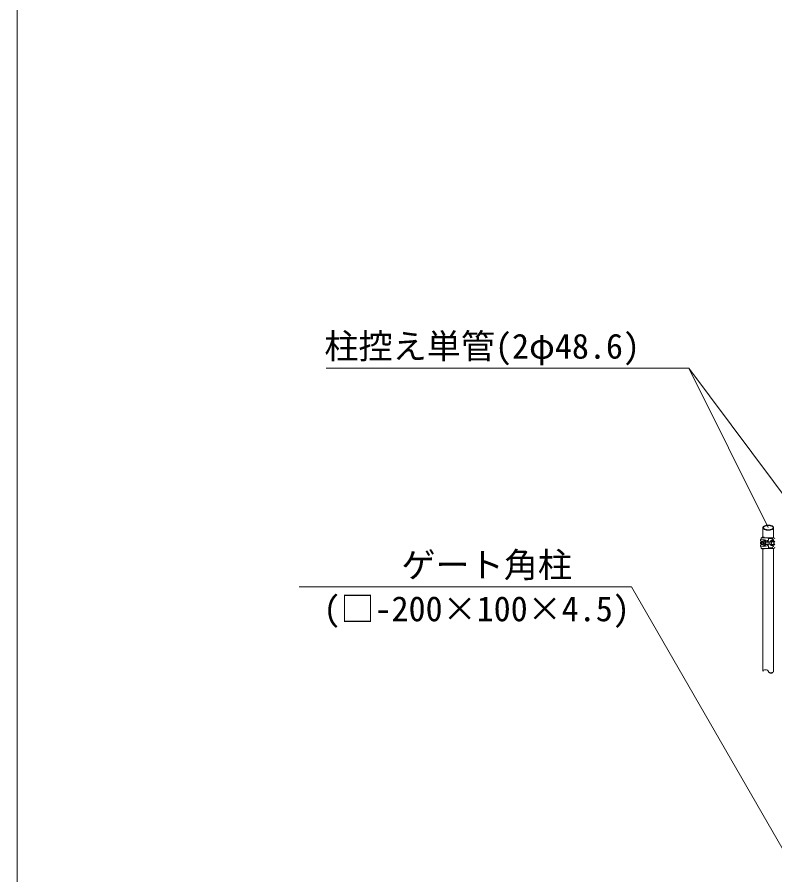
# Model space of a CAD drawing. Units: millimetres, scale not verified. Extents: x -13484 to 18716, y -23100 to 23100.
# Drawn here: x -13484 to -10074, y -15542 to -11680 of the extents above; entities that cross this region are included whole.
import ezdxf
from ezdxf.enums import TextEntityAlignment as Align

# ---------------------------------------------------------------- set-up
doc = ezdxf.new("R2010")
doc.units = ezdxf.units.MM
doc.header["$LTSCALE"] = 150
for name, color, linetype, lineweight in [('0-A_図面枠', 7, 'Continuous', 18), ('1-1_単管', 7, 'Continuous', 18), ('1-2_単管ｸﾗﾝﾌﾟ', 7, 'Continuous', 18), ('1-B_文字', 7, 'Continuous', 18)]:
    doc.layers.add(name, color=color, linetype=linetype, lineweight=lineweight)
doc.styles.add('ＭＳ ゴシック', font='')
doc.styles.get('ＭＳ ゴシック').set_extended_font_data('MS Gothic')

msp = doc.modelspace()

# ---------------------------------------------------------------- linework, layer by layer
at = {"layer": '0-A_図面枠'}
msp.add_lwpolyline([(-13484.2, -900), (18715.8, -900), (18715.8, -23100), (-13484.2, -23100)], close=True, dxfattribs=at)
at = {"layer": '1-1_単管'}
for p, q in [((-10127.8, -14022), (-10127.8, -13978.5)), ((-10079.2, -13978.5), (-10079.2, -14024)), ((-10127.8, -14625.3), (-10127.8, -14074)), ((-10079.2, -14072), (-10079.2, -14625.3))]:
    msp.add_line(p, q, dxfattribs=at)
msp.add_arc((-10091.3, -14620.9), 12.9, 200.078, 339.922, dxfattribs=at)
for centre, major_axis, ratio, start_param, end_param in [((-10103.5, -13978.5), (24.3, 0), 0.472425, 6.283185307179586, 12.566370614338759), ((-10103.2, -13978.5), (-22, 0), 0.417269, 3.141593, 9.424778), ((-10115.6, -14625.3), (-12.2, 0), 0.525605, 3.141593, 6.283185), ((-10091.3, -14625.3), (12.2, 0), 0.525605, 3.141593, 6.283185)]:
    msp.add_ellipse(centre, major_axis=major_axis, ratio=ratio, start_param=start_param, end_param=end_param, dxfattribs=at)
at = {"layer": '1-2_単管ｸﾗﾝﾌﾟ'}
for p, q in [((-10129.7, -14040), (-10135.8, -14040)), ((-10129.7, -14056), (-10135.8, -14056)), ((-10135.6, -14043), (-10135.6, -14040)), ((-10127.8, -14043.7), (-10134.8, -14043.7)), ((-10127.8, -14052.3), (-10134.8, -14052.3)), ((-10122.6, -14022), (-10130.7, -14022)), ((-10122.8, -14037), (-10122.8, -14034.9)), ((-10122.8, -14061.1), (-10122.8, -14059)), ((-10114.1, -14058), (-10121.7, -14060.7)), ((-10114.1, -14038), (-10121.6, -14035.3)), ((-10100.3, -14043.7), (-10116.5, -14043.7)), ((-10100.3, -14052.3), (-10116.5, -14052.3)), ((-10105.4, -14038), (-10105.5, -14038)), ((-10105.4, -14058), (-10105.5, -14058)), ((-10084.7, -14027.2), (-10102.1, -14027.2)), ((-10102.1, -14035.5), (-10102.1, -14028)), ((-10079.9, -14054), (-10089.9, -14054)), ((-10087.9, -14042), (-10087.9, -14041.2)), ((-10087.9, -14054.8), (-10087.9, -14054)), ((-10079.8, -14032.9), (-10082.4, -14035.5)), ((-10081.9, -14042), (-10081.9, -14041.2)), ((-10081.9, -14054.8), (-10081.9, -14054)), ((-10077.9, -14052), (-10077.9, -14044)), ((-10076.9, -14053), (-10076.9, -14043)), ((-10122.6, -14074), (-10130.7, -14074)), ((-10102.1, -14068), (-10102.1, -14060.5)), ((-10084.7, -14068.8), (-10102.1, -14068.8)), ((-10081.4, -14059.5), (-10088.4, -14059.5)), ((-10085.2, -14072), (-10085.2, -14072)), ((-10079.8, -14063.1), (-10083.4, -14059.5))]:
    msp.add_line(p, q, dxfattribs=at)
for points in [[(-10138.6, -14035.5), (-10138.6, -14035.5), (-10138.6, -14035.5), (-10138.6, -14035.5), (-10138.6, -14035.5), (-10138.6, -14035.5), (-10138.6, -14035.5)], [(-10138.6, -14048), (-10138.6, -14048), (-10138.6, -14048), (-10138.6, -14048), (-10138.6, -14048), (-10138.6, -14048), (-10138.6, -14048)], [(-10116.7, -14041.7), (-10116.7, -14041.7), (-10116.7, -14041.7), (-10116.7, -14041.8), (-10116.7, -14041.8), (-10116.7, -14041.8)], [(-10108.2, -14041.7), (-10108.2, -14041.7), (-10108.2, -14041.7), (-10108.2, -14041.8), (-10108.2, -14041.8), (-10108.2, -14041.8)], [(-10102.2, -14028), (-10102.2, -14028), (-10102.2, -14028)], [(-10077, -14043), (-10077, -14043), (-10077, -14043), (-10077, -14043)], [(-10138.6, -14060.5), (-10138.6, -14060.5), (-10138.6, -14060.5), (-10138.6, -14060.5), (-10138.6, -14060.5), (-10138.6, -14060.5), (-10138.6, -14060.5)], [(-10102.2, -14060.5), (-10102.2, -14060.5), (-10102.2, -14060.5), (-10102.2, -14060.5)], [(-10102.2, -14062.7), (-10102.2, -14062.8), (-10102.2, -14062.8), (-10102.2, -14062.8)], [(-10085.2, -14072), (-10085.2, -14072), (-10085.2, -14072.1), (-10085.2, -14072.1), (-10085.2, -14072.1), (-10085.2, -14072.1), (-10085.2, -14072.1), (-10085.2, -14072)]]:
    msp.add_lwpolyline(points, close=True, dxfattribs=at)
for points in [[(-10128.6, -14043), (-10135.6, -14043), (-10135.8, -14043), (-10135.9, -14043.1), (-10136, -14043.1), (-10136.2, -14043.3), (-10136.3, -14043.5), (-10136.4, -14043.7), (-10136.5, -14043.9), (-10136.7, -14044.2), (-10136.8, -14044.5), (-10136.9, -14044.8), (-10137, -14045.1), (-10137, -14045.5), (-10137.1, -14045.9), (-10137.2, -14046.3), (-10137.2, -14046.7), (-10137.3, -14047.1), (-10137.3, -14047.6), (-10137.3, -14048), (-10137.3, -14048.4), (-10137.3, -14048.9), (-10137.2, -14049.3), (-10137.2, -14049.7), (-10137.1, -14050.1), (-10137, -14050.5), (-10137, -14050.9), (-10136.9, -14051.2), (-10136.8, -14051.5), (-10136.7, -14051.8), (-10136.5, -14052.1), (-10136.4, -14052.3), (-10136.3, -14052.5), (-10136.2, -14052.7), (-10136, -14052.8), (-10135.9, -14052.9), (-10135.8, -14053), (-10135.6, -14053), (-10135.4, -14053), (-10135.3, -14052.9)], [(-10135.9, -14044.1), (-10136, -14044.2), (-10136.1, -14044.4), (-10136.2, -14044.5), (-10136.3, -14044.7), (-10136.4, -14044.9), (-10136.5, -14045.2), (-10136.5, -14045.4), (-10136.6, -14045.7), (-10136.7, -14046), (-10136.7, -14046.3), (-10136.8, -14046.6), (-10136.8, -14047), (-10136.8, -14047.3), (-10136.8, -14047.6), (-10136.8, -14048), (-10136.8, -14048.3), (-10136.8, -14048.7), (-10136.8, -14049), (-10136.8, -14049.4), (-10136.7, -14049.7), (-10136.7, -14050), (-10136.6, -14050.3), (-10136.5, -14050.6), (-10136.5, -14050.8), (-10136.4, -14051.1), (-10136.3, -14051.3), (-10136.2, -14051.5), (-10136.1, -14051.6), (-10136, -14051.8), (-10135.9, -14051.9), (-10135.8, -14051.9), (-10135.7, -14052), (-10135.6, -14052)], [(-10135.6, -14052), (-10135.5, -14052), (-10135.4, -14051.9), (-10135.3, -14051.9), (-10135.2, -14051.8), (-10135.1, -14051.6), (-10135, -14051.5), (-10134.9, -14051.3), (-10134.8, -14051.1), (-10134.7, -14050.8), (-10134.6, -14050.6), (-10134.6, -14050.3), (-10134.5, -14050), (-10134.5, -14049.7), (-10134.4, -14049.4), (-10134.4, -14049), (-10134.4, -14048.7), (-10134.3, -14048.3), (-10134.3, -14048), (-10134.3, -14047.6), (-10134.4, -14047.3), (-10134.4, -14047), (-10134.4, -14046.6), (-10134.5, -14046.3), (-10134.5, -14046), (-10134.6, -14045.7), (-10134.6, -14045.4), (-10134.7, -14045.2), (-10134.8, -14044.9), (-10134.9, -14044.7), (-10135, -14044.5), (-10135.1, -14044.4), (-10135.2, -14044.2), (-10135.3, -14044.1), (-10135.4, -14044.1), (-10135.5, -14044), (-10135.6, -14044), (-10135.7, -14044), (-10135.8, -14044.1), (-10135.9, -14044.1)], [(-10107, -14036), (-10133.8, -14031), (-10135.8, -14031)], [(-10078.7, -14024), (-10135.6, -14024), (-10135.6, -14031)], [(-10135.6, -14056), (-10135.6, -14053), (-10128.6, -14053), (-10128.5, -14053), (-10128.3, -14052.9), (-10128.2, -14052.8), (-10128.1, -14052.7), (-10127.9, -14052.5), (-10127.8, -14052.3), (-10127.7, -14052.1), (-10127.5, -14051.8), (-10127.4, -14051.5), (-10127.3, -14051.2), (-10127.2, -14050.9), (-10127.2, -14050.5), (-10127.1, -14050.1), (-10127.1, -14049.7), (-10127, -14049.3), (-10127, -14048.9), (-10127, -14048.4), (-10127, -14048), (-10127, -14047.6), (-10127, -14047.1), (-10127, -14046.7), (-10127.1, -14046.3), (-10127.1, -14045.9), (-10127.2, -14045.5), (-10127.2, -14045.1), (-10127.3, -14044.8), (-10127.4, -14044.5), (-10127.5, -14044.2), (-10127.7, -14043.9), (-10127.8, -14043.7), (-10127.9, -14043.5), (-10128.1, -14043.3), (-10128.2, -14043.1), (-10128.3, -14043.1), (-10128.5, -14043), (-10128.6, -14043), (-10128.6, -14043)], [(-10135.3, -14052.9), (-10135.2, -14052.8), (-10135, -14052.7), (-10134.9, -14052.5), (-10134.8, -14052.3), (-10134.6, -14052.1), (-10134.5, -14051.8), (-10134.4, -14051.5), (-10134.3, -14051.2), (-10134.2, -14050.9), (-10134.2, -14050.5), (-10134.1, -14050.1), (-10134, -14049.7), (-10134, -14049.3), (-10133.9, -14048.9), (-10133.9, -14048.4), (-10133.9, -14048), (-10133.9, -14047.6), (-10133.9, -14047.1), (-10134, -14046.7), (-10134, -14046.3), (-10134.1, -14045.9), (-10134.2, -14045.5), (-10134.2, -14045.1), (-10134.3, -14044.8), (-10134.4, -14044.5), (-10134.5, -14044.2), (-10134.6, -14043.9), (-10134.8, -14043.7), (-10134.9, -14043.5), (-10135, -14043.3), (-10135.2, -14043.1), (-10135.3, -14043.1), (-10135.4, -14043), (-10135.6, -14043)], [(-10128.6, -14039.5), (-10128.9, -14039.5), (-10129.2, -14039.6), (-10129.4, -14039.8), (-10129.7, -14040), (-10130, -14040.3), (-10130.2, -14040.6), (-10130.4, -14041), (-10130.7, -14041.5), (-10130.9, -14042), (-10131, -14042.5), (-10131.2, -14043)], [(-10131.2, -14053), (-10131, -14053.6), (-10130.8, -14054.1), (-10130.6, -14054.6), (-10130.4, -14055), (-10130.1, -14055.4), (-10129.9, -14055.8), (-10129.6, -14056), (-10129.4, -14056.2), (-10129.1, -14056.4), (-10128.8, -14056.5), (-10128.6, -14056.5)], [(-10130.7, -14022), (-10130.7, -14022), (-10130.7, -14022)], [(-10130.7, -14023.9), (-10130.7, -14023.9), (-10130.7, -14023.9)], [(-10125.3, -14039.5), (-10125.5, -14040.2), (-10125.7, -14041), (-10125.9, -14041.7), (-10125.9, -14042.4), (-10126, -14043.1), (-10125.9, -14043.8), (-10125.7, -14044.5), (-10125.4, -14045.2), (-10125, -14045.9), (-10124.5, -14046.6), (-10124, -14047.3), (-10123.5, -14048), (-10117, -14048), (-10117.5, -14048.7), (-10118, -14049.4), (-10118.5, -14050.1), (-10118.9, -14050.8), (-10119.2, -14051.5), (-10119.4, -14052.3), (-10119.5, -14052.9), (-10119.4, -14053.6), (-10119.4, -14054.3), (-10119.2, -14055), (-10119, -14055.8), (-10118.8, -14056.5), (-10128.6, -14056.5), (-10128.3, -14056.5), (-10128.1, -14056.4), (-10127.8, -14056.2), (-10127.5, -14056), (-10127.3, -14055.7), (-10127.1, -14055.3), (-10126.8, -14055), (-10126.6, -14054.5), (-10126.4, -14054), (-10126.2, -14053.5), (-10126.1, -14052.9)], [(-10126.1, -14043.1), (-10126.2, -14042.5), (-10126.4, -14042), (-10126.6, -14041.5), (-10126.8, -14041), (-10127.1, -14040.6), (-10127.3, -14040.3), (-10127.5, -14040), (-10127.8, -14039.8), (-10128.1, -14039.6), (-10128.3, -14039.5), (-10128.6, -14039.5), (-10118.8, -14039.5), (-10118.5, -14039.9), (-10118.3, -14040.5), (-10118.1, -14041), (-10117.9, -14041.7), (-10117.6, -14042.4), (-10117.5, -14043.1), (-10117.3, -14043.8), (-10117.2, -14044.6), (-10117.1, -14045.4), (-10117.1, -14046.3), (-10117, -14047.1), (-10117, -14048), (-10117, -14048.8), (-10117.1, -14049.7), (-10117.1, -14050.5), (-10117.2, -14051.3), (-10117.3, -14052.1), (-10117.5, -14052.9), (-10117.6, -14053.6), (-10117.8, -14054.3), (-10118.1, -14054.9), (-10118.3, -14055.5), (-10118.5, -14056), (-10118.8, -14056.5), (-10119.1, -14056.9), (-10119.4, -14057.2), (-10119.7, -14057.4)], [(-10125.7, -14044.5), (-10125.9, -14043.8), (-10126, -14043.1)], [(-10126, -14052.9), (-10125.9, -14052.3), (-10125.8, -14051.6), (-10125.7, -14050.9), (-10125.6, -14050.2), (-10125.5, -14049.5), (-10125.5, -14048.7), (-10125.5, -14048), (-10125.5, -14047.2), (-10125.5, -14046.5), (-10125.6, -14045.8), (-10125.7, -14045.1), (-10125.8, -14044.4)], [(-10125.3, -14056.5), (-10125.5, -14055.8), (-10125.7, -14055), (-10125.9, -14054.3), (-10125.9, -14053.6), (-10126, -14052.9), (-10125.9, -14052.3), (-10125.7, -14051.5), (-10125.4, -14050.8), (-10125, -14050.1), (-10124.5, -14049.4), (-10124, -14048.7), (-10123.5, -14048)], [(-10122.8, -14059), (-10122.8, -14059), (-10122.8, -14059)], [(-10122.8, -14059), (-10122.8, -14059), (-10122.8, -14059)], [(-10120.6, -14038.2), (-10121, -14038.2), (-10121.3, -14038.4), (-10121.6, -14038.5), (-10121.9, -14038.8), (-10122.2, -14039.1), (-10122.4, -14039.5)], [(-10119.7, -14057.4), (-10120, -14057.6), (-10120.3, -14057.8), (-10120.6, -14057.8), (-10120.9, -14057.8), (-10121.2, -14057.7), (-10121.6, -14057.5), (-10121.9, -14057.2), (-10122.2, -14056.9), (-10122.4, -14056.5)], [(-10117, -14048), (-10117.5, -14047.3), (-10118, -14046.6), (-10118.5, -14045.9), (-10118.9, -14045.2), (-10119.2, -14044.5), (-10119.4, -14043.8), (-10119.5, -14043.1), (-10119.4, -14042.4), (-10119.4, -14041.7), (-10119.2, -14041), (-10119, -14040.2), (-10118.8, -14039.5), (-10119.1, -14039.1), (-10119.4, -14038.8), (-10119.7, -14038.5), (-10120, -14038.4), (-10120.3, -14038.2), (-10120.6, -14038.2), (-10119.6, -14038.2), (-10119.3, -14038.2), (-10119, -14038.4), (-10118.7, -14038.5), (-10118.4, -14038.8), (-10118.1, -14039.1), (-10117.8, -14039.5), (-10117.5, -14040), (-10117.3, -14040.5), (-10117.1, -14041.1), (-10116.8, -14041.7), (-10116.7, -14042.4), (-10116.5, -14043.1), (-10116.3, -14043.9), (-10116.2, -14044.6), (-10116.1, -14045.5), (-10116, -14046.3), (-10116, -14047.1), (-10116, -14048), (-10116, -14048.9), (-10116, -14049.7)], [(-10116, -14049.7), (-10116.1, -14050.5), (-10116.2, -14051.3), (-10116.3, -14052.1), (-10116.5, -14052.9), (-10116.7, -14053.6), (-10116.8, -14054.3), (-10117.1, -14054.9), (-10117.3, -14055.5), (-10117.5, -14056), (-10117.8, -14056.5), (-10118.1, -14056.9), (-10118.4, -14057.2), (-10118.7, -14057.4), (-10119, -14057.6), (-10119.3, -14057.8), (-10119.6, -14057.8), (-10120.6, -14057.8)], [(-10105.4, -14040.2), (-10106.5, -14040.6), (-10106.9, -14040.8), (-10107.2, -14041.5), (-10107.2, -14041.7), (-10116.7, -14041.7)], [(-10105.4, -14055.8), (-10106.5, -14055.4), (-10106.9, -14055.2), (-10107.2, -14054.5), (-10107.2, -14054.2), (-10116.7, -14054.2)], [(-10116.5, -14053), (-10091, -14053), (-10090.9, -14053), (-10090.7, -14052.9), (-10090.6, -14052.8), (-10090.4, -14052.7), (-10090.3, -14052.5), (-10090.2, -14052.3), (-10090, -14052.1), (-10089.9, -14051.8), (-10089.8, -14051.5), (-10089.7, -14051.2), (-10089.6, -14050.9), (-10089.6, -14050.5), (-10089.5, -14050.1), (-10089.4, -14049.7), (-10089.4, -14049.3), (-10089.4, -14048.9), (-10089.3, -14048.4), (-10089.3, -14048), (-10089.3, -14047.6), (-10089.4, -14047.1), (-10089.4, -14046.7), (-10089.4, -14046.3), (-10089.5, -14045.9), (-10089.6, -14045.5), (-10089.6, -14045.1), (-10089.7, -14044.8), (-10089.8, -14044.5), (-10089.9, -14044.2), (-10090, -14043.9), (-10090.2, -14043.7), (-10090.3, -14043.5), (-10090.4, -14043.3), (-10090.6, -14043.1), (-10090.7, -14043.1), (-10090.9, -14043), (-10091, -14043), (-10116.5, -14043)], [(-10102.2, -14028), (-10102.2, -14028), (-10102.2, -14028)], [(-10101.1, -14053), (-10101, -14053), (-10100.9, -14052.9), (-10100.7, -14052.8), (-10100.6, -14052.7), (-10100.4, -14052.5), (-10100.3, -14052.3), (-10100.2, -14052.1), (-10100.1, -14051.8), (-10099.9, -14051.5), (-10099.8, -14051.2), (-10099.8, -14050.9), (-10099.7, -14050.5), (-10099.6, -14050.1), (-10099.6, -14049.7), (-10099.5, -14049.3), (-10099.5, -14048.9), (-10099.5, -14048.4), (-10099.5, -14048), (-10099.5, -14047.6), (-10099.5, -14047.1), (-10099.5, -14046.7), (-10099.6, -14046.3), (-10099.6, -14045.9), (-10099.7, -14045.5), (-10099.8, -14045.1), (-10099.8, -14044.8), (-10099.9, -14044.5), (-10100.1, -14044.2), (-10100.2, -14043.9), (-10100.3, -14043.7), (-10100.4, -14043.5), (-10100.6, -14043.3), (-10100.7, -14043.1), (-10100.9, -14043.1), (-10101, -14043), (-10101.1, -14043)], [(-10078.7, -14038), (-10092.9, -14038), (-10092.9, -14041.2), (-10078.7, -14041.2)], [(-10078.7, -14058), (-10092.9, -14058), (-10092.9, -14054.8), (-10078.7, -14054.8)], [(-10081.1, -14035.5), (-10088.6, -14035.5), (-10089.5, -14035.9), (-10089.9, -14036.7), (-10089.5, -14037.6), (-10088.6, -14038)], [(-10079.9, -14042), (-10089.9, -14042), (-10089.9, -14042), (-10089.9, -14042)], [(-10089.9, -14053.9), (-10089.9, -14053.9), (-10089.9, -14053.9)], [(-10078, -14044), (-10078, -14044), (-10078, -14044), (-10078, -14044), (-10078, -14043.9)], [(-10107, -14060), (-10133.8, -14065), (-10135.8, -14065)], [(-10078.7, -14072), (-10135.6, -14072), (-10135.6, -14065)], [(-10130.7, -14072), (-10130.7, -14072), (-10130.7, -14072)], [(-10130.7, -14073.9), (-10130.7, -14073.9), (-10130.7, -14073.9)], [(-10102.2, -14060.5), (-10102.2, -14060.5), (-10102.2, -14060.5)], [(-10102.2, -14062.7), (-10102.2, -14062.7), (-10102.2, -14062.7)], [(-10088.4, -14059.4), (-10088.4, -14059.4), (-10088.4, -14059.4)]]:
    msp.add_lwpolyline(points, dxfattribs=at)
for centre, radius, start, end in [((-10133.7, -14035.5), 4.96, 115.606, 179.769), ((-10133.7, -14035.5), 4.96, 180.364, 244.66), ((-10134.2, -14048), 4.47, 124.858, 179.99), ((-10134.2, -14048), 4.46, 180.49, 235.682), ((-10133.7, -14060.5), 4.95, 115.472, 179.967), ((-10130.7, -14023), 0.96, 89.876, 270.124), ((-10125.8, -14037), 2.95, 303.777, 359.345), ((-10125.8, -14059), 2.97, 0.036, 55.322), ((-10122.7, -14022.9), 0.96, 272.926, 87.074), ((-10112.7, -14041.7), 3.98, 109.722, 180.026), ((-10112.7, -14054.2), 3.96, 180.643, 250.879), ((-10104.2, -14041.7), 3.95, 109.418, 179.936), ((-10104.2, -14054.2), 3.95, 180.628, 250.973), ((-10106.2, -14028), 3.96, 0.018, 89.348), ((-10107.2, -14033.2), 4.95, 290.249, 359.703), ((-10107.2, -14035.4), 4.95, 290.156, 359.552), ((-10107.2, -14060.5), 4.95, 359.85, 69.366), ((-10107.2, -14062.7), 4.95, 0.003, 69.52), ((-10089.9, -14043.9), 1.95, 90.006, 150.893), ((-10089.9, -14052), 1.95, 211.285, 270.035), ((-10088.4, -14058), 1.46, 181.651, 270.086), ((-10075.2, -14024), 9.96, 180.185, 243.12), ((-10081.4, -14058), 1.46, 271.454, 358.546), ((-10081.2, -14036.7), 1.21, 271.644, 88.1), ((-10079.9, -14043.9), 1.97, 359.923, 88.63), ((-10079.9, -14052), 1.97, 271.341, 358.66), ((-10078.7, -14028.9), 4.96, 359.957, 89.475), ((-10078.7, -14043), 4.96, 0.016, 89.542), ((-10078.7, -14043), 1.76, 359.977, 88.405), ((-10078.7, -14052.9), 4.95, 270.428, 359.572), ((-10078.7, -14053), 1.76, 271.651, 359.074), ((-10133.7, -14060.5), 4.95, 180.472, 244.843), ((-10130.7, -14072.9), 0.96, 89.876, 270.124), ((-10122.7, -14072.9), 0.96, 273.107, 87.115), ((-10106.2, -14067.9), 3.96, 270.656, 359.503), ((-10075.2, -14072), 9.95, 117.011, 180.002), ((-10078.7, -14067), 4.95, 270.428, 359.572)]:
    msp.add_arc(centre, radius, start, end, dxfattribs=at)
at = {"layer": '1-B_文字'}
for p, q in [((-12093.1, -13260), (-10461.9, -13260)), ((-10461.4, -13260), (-10461.9, -13260)), ((-9924.8, -13978.5), (-10461.4, -13260)), ((-10103.2, -13978.5), (-10461.4, -13260)), ((-12215.5, -14244.9), (-10720.1, -14244.9)), ((-10719.5, -14244.9), (-10720.1, -14244.9)), ((-10013.2, -15468.2), (-10719.5, -14244.9))]:
    msp.add_line(p, q, dxfattribs=at)

# ---------------------------------------------------------------- texts
at = {"layer": '1-B_文字', "style": 'ＭＳ ゴシック'}
for s, p in [('柱控え単管(2φ48.6)\u3000\u3000', (-12101.3, -13251.4)), ('\u3000\u3000\u3000ゲート角柱\u3000\u3000\u3000\u3000', (-12215.5, -14236.3)), ('(□-200×100×4.5)', (-12105.7, -14433.8))]:
    msp.add_text(s, height=112.6, dxfattribs=at).set_placement(p, align=Align.BOTTOM_LEFT)

doc.saveas('drawing.dxf')
